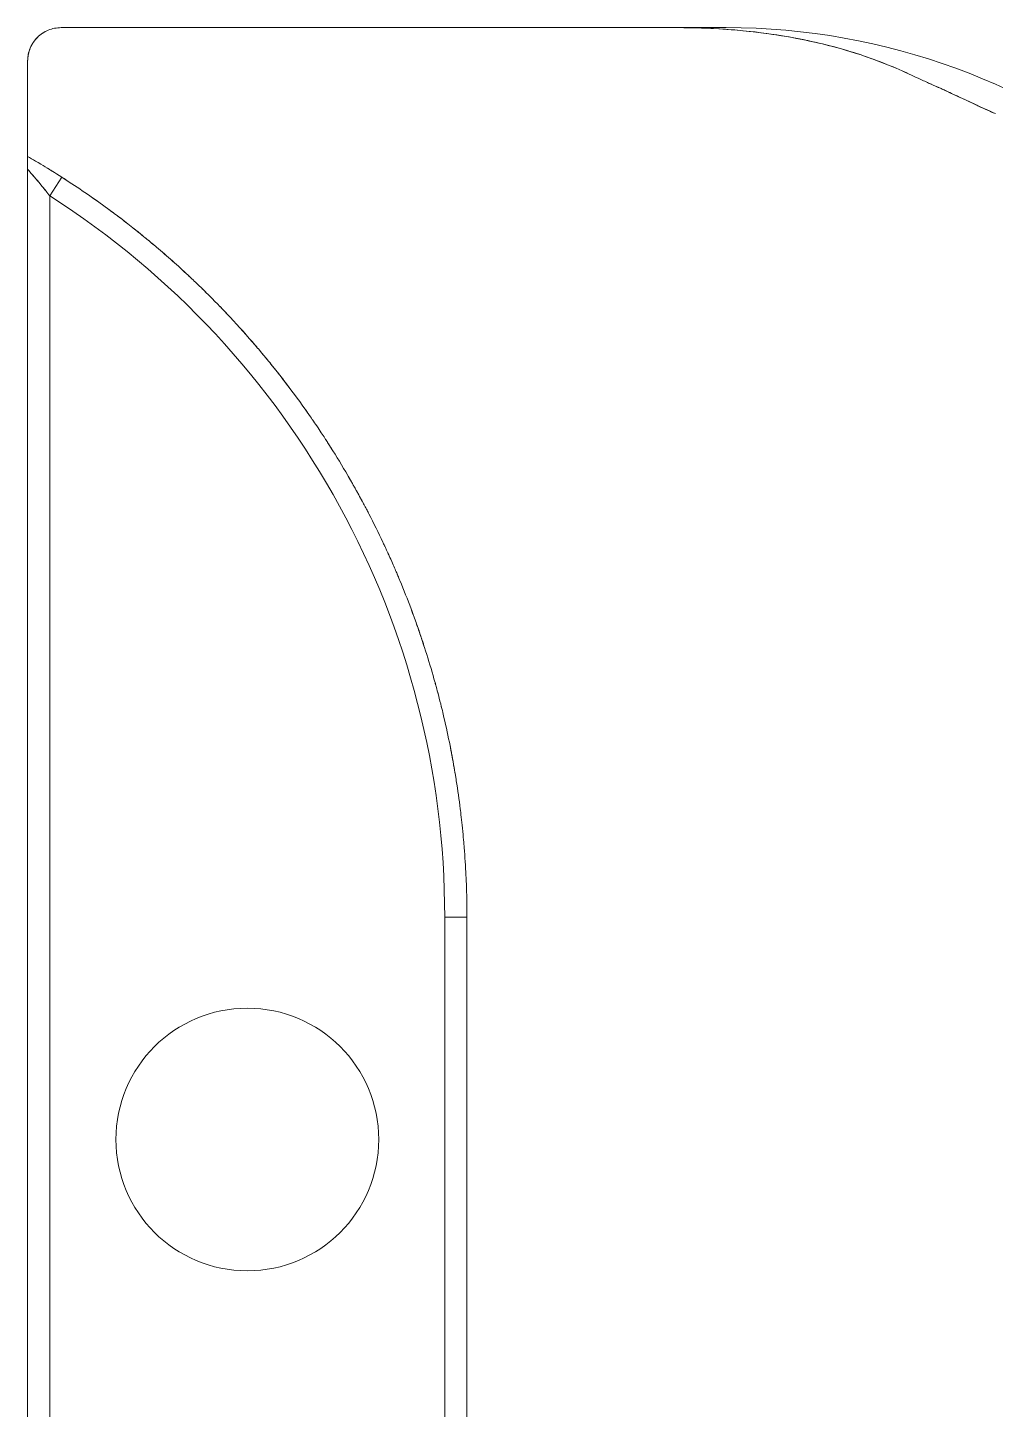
# Model space of a CAD drawing. Header units: inches. Extents: x -456 to 658, y -232 to 0.
# Drawn here: x -47.135 to -46.624, y -28.801 to -28.072 of the extents above; entities that cross this region are included whole.
import ezdxf

# ---------------------------------------------------------------- set-up
doc = ezdxf.new("R2010")
doc.units = ezdxf.units.IN
doc.header["$MEASUREMENT"] = 0

# ---------------------------------------------------------------- blocks, each defined once
blk = doc.blocks.new('ironridge flashfoot front view')
at = {"color": 0, "linetype": 'Continuous', "lineweight": 0}
for p, q in [((7331.21403, 2678.20693), (7331.53926, 2678.20693)), ((7331.21403, 2678.20693), (7331.53926, 2678.20693)), ((7331.53926, 2678.20693), (7331.56474, 2678.20693)), ((7331.56474, 2678.20693), (7331.53926, 2678.20693)), ((7331.19644, 2678.18188), (7331.19644, 2678.18934)), ((7331.19644, 2678.18188), (7331.19644, 2678.18934)), ((7331.19644, 2678.17172), (7331.19644, 2678.18188)), ((7331.19644, 2678.18188), (7331.19644, 2678.16157)), ((7331.19644, 2678.16157), (7331.19644, 2678.17172)), ((7331.19644, 2678.1467), (7331.19644, 2678.16157)), ((7331.19644, 2678.1467), (7331.19644, 2678.16157)), ((7331.19644, 2678.13901), (7331.19644, 2678.1467)), ((7331.19644, 2678.13901), (7331.19644, 2678.1467)), ((7331.19644, 2676.62376), (7331.19644, 2678.13218)), ((7331.19644, 2678.13218), (7331.19644, 2676.62376)), ((7331.20817, 2678.11815), (7331.21449, 2678.12803)), ((7331.21449, 2678.12803), (7331.20817, 2678.11815)), ((7331.20817, 2676.62376), (7331.20817, 2678.11815)), ((7331.20817, 2678.11815), (7331.20817, 2676.62376)), ((7331.41632, 2676.62376), (7331.41632, 2677.73784)), ((7331.41632, 2677.73784), (7331.42805, 2677.73784)), ((7331.42805, 2677.73784), (7331.41632, 2677.73784)), ((7331.41632, 2676.62376), (7331.41632, 2677.73784)), ((7331.42805, 2677.73784), (7331.42805, 2677.73939)), ((7331.42805, 2677.72452), (7331.42805, 2677.73784)), ((7331.42805, 2677.72452), (7331.42805, 2677.73784)), ((7331.42805, 2677.71436), (7331.42805, 2677.72452)), ((7331.42805, 2677.70421), (7331.42805, 2677.72452)), ((7331.42805, 2677.70421), (7331.42805, 2677.71436)), ((7331.42805, 2677.68934), (7331.42805, 2677.70421)), ((7331.42805, 2677.68934), (7331.42805, 2677.70421)), ((7331.42805, 2677.67918), (7331.42805, 2677.68934)), ((7331.42805, 2677.68934), (7331.42805, 2677.66903)), ((7331.42805, 2677.66903), (7331.42805, 2677.67918)), ((7331.42805, 2677.65416), (7331.42805, 2677.66903)), ((7331.42805, 2677.65416), (7331.42805, 2677.66903)), ((7331.42805, 2677.644), (7331.42805, 2677.65416)), ((7331.42805, 2677.63384), (7331.42805, 2677.65416)), ((7331.42805, 2677.63384), (7331.42805, 2677.644)), ((7331.42805, 2677.61897), (7331.42805, 2677.63384)), ((7331.42805, 2677.61897), (7331.42805, 2677.63384)), ((7331.42805, 2677.60882), (7331.42805, 2677.61897)), ((7331.42805, 2677.61897), (7331.42805, 2677.59866)), ((7331.42805, 2677.59866), (7331.42805, 2677.60882)), ((7331.42805, 2677.58379), (7331.42805, 2677.59866)), ((7331.42805, 2677.58379), (7331.42805, 2677.59866)), ((7331.42805, 2677.57364), (7331.42805, 2677.58379)), ((7331.42805, 2677.56348), (7331.42805, 2677.58379)), ((7331.42805, 2677.56348), (7331.42805, 2677.57364)), ((7331.42805, 2677.54861), (7331.42805, 2677.56348)), ((7331.42805, 2677.54861), (7331.42805, 2677.56348)), ((7331.42805, 2677.53846), (7331.42805, 2677.54861)), ((7331.42805, 2677.54861), (7331.42805, 2677.5283)), ((7331.42805, 2677.5283), (7331.42805, 2677.53846)), ((7331.42805, 2677.51343), (7331.42805, 2677.5283)), ((7331.42805, 2677.51343), (7331.42805, 2677.5283)), ((7331.42805, 2677.50327), (7331.42805, 2677.51343)), ((7331.42805, 2677.49312), (7331.42805, 2677.51343)), ((7331.42805, 2677.49312), (7331.42805, 2677.50327)), ((7331.42805, 2677.47825), (7331.42805, 2677.49312)), ((7331.42805, 2677.47825), (7331.42805, 2677.49312)), ((7331.42805, 2677.46809), (7331.42805, 2677.47825)), ((7331.42805, 2677.47825), (7331.42805, 2677.45794))]:
    blk.add_line(p, q, dxfattribs=at)
at = {"color": 0, "linetype": 'Continuous', "lineweight": 0, "extrusion": (0, 0, -1)}
blk.add_circle((-7331.31225, 2677.62057), 0.06926, dxfattribs=at)
for centre, radius, start, end in [((-7331.56474, 2677.85512), 0.35182, 90, 169.34819), ((-7331.31225, 2677.62057), 0.06926, 0, 180), ((-7331.31225, 2677.62057), 0.06926, 180, 0)]:
    blk.add_arc(centre, radius, start, end, dxfattribs=at)
at = {"color": 0, "linetype": 'Continuous', "lineweight": 0}
blk.add_arc((7330.96483, 2677.73784), 0.4515, 0, 57.38706, dxfattribs=at)
blk.add_arc((7330.96483, 2677.73784), 0.4515, 0, 57.38706, dxfattribs=at)
at = {"color": 0, "linetype": 'Continuous', "lineweight": 0, "extrusion": (0, 0, -1)}
for centre, major_axis, ratio, start_param, end_param in [((7331.1984, 2678.13272), (0.03912, -0.02314), 0.097639, -1.678486, -1.570789), ((7331.02611, 2677.82666), (0.33392, -0.23043), 0.87579, -1.603068, -1.538526), ((7331.04012, 2677.82244), (0.30077, -0.26769), 0.86918, -1.598572, -1.543017), ((7331.05228, 2677.81698), (0.26835, -0.29654), 0.863342, -1.595865, -1.545717), ((7330.24344, 2677.81095), (1.16624, 0.00008), 0.500018, -0.368076, -0.340884), ((7330.09709, 2677.78633), (1.32066, 0.0001), 0.500017, -0.306493, -0.282959), ((7329.96365, 2677.76795), (1.45907, 0.00012), 0.500015, -0.252706, -0.231711), ((7329.84647, 2677.7549), (1.57912, 0.00016), 0.500015, -0.204365, -0.185169), ((7329.74813, 2677.74625), (1.67897, 0.0002), 0.500014, -0.159892, -0.141975), ((7329.67063, 2677.74108), (1.75714, 0.0003), 0.500014, -0.118149, -0.101121), ((7329.61545, 2677.73843), (1.81255, 0.00047), 0.500014, -0.078265, -0.061817), ((7329.58357, 2677.65031), (1.84355, 0.11683), 0.500752, -0.008054, 0.008054)]:
    blk.add_ellipse(centre, major_axis=major_axis, ratio=ratio, start_param=start_param, end_param=end_param, dxfattribs=at)
at = {"color": 0, "linetype": 'Continuous', "lineweight": 0}
for centre, major_axis, start_param, end_param in [((7330.24355, 2677.81103), (1.16613, 0), 0.340915, 0.368109), ((7330.09719, 2677.78642), (1.32056, 0), 0.282995, 0.306531), ((7329.96376, 2677.76806), (1.45896, 0), 0.231751, 0.252748), ((7329.84657, 2677.75503), (1.57902, 0), 0.185218, 0.204415), ((7329.74824, 2677.74642), (1.67886, 0), 0.142035, 0.159953), ((7329.67074, 2677.74131), (1.75703, 0), 0.101205, 0.118233), ((7329.61555, 2677.73878), (1.81245, 0), 0.061946, 0.078395), ((7329.58369, 2677.73793), (1.84436, 0), 0.023608, 0.039741)]:
    blk.add_ellipse(centre, major_axis=major_axis, ratio=0.5, start_param=start_param, end_param=end_param, dxfattribs=at)
for points, knots in [([(7331.19644, 2678.18934), (7331.19644, 2678.19167), (7331.19689, 2678.19392), (7331.19778, 2678.19607), (7331.19867, 2678.19823), (7331.19994, 2678.20013), (7331.20159, 2678.20178), (7331.20324, 2678.20343), (7331.20514, 2678.2047), (7331.2073, 2678.20559), (7331.20945, 2678.20649), (7331.2117, 2678.20693), (7331.21403, 2678.20693)], [0, 0, 0, 0, 0.25, 0.25, 0.25, 0.5, 0.5, 0.5, 0.75, 0.75, 0.75, 1, 1, 1, 1]), ([(7331.53926, 2678.20693), (7331.55591, 2678.20693), (7331.57268, 2678.20585), (7331.5893, 2678.2034), (7331.5948, 2678.20259), (7331.60029, 2678.20162), (7331.60528, 2678.2006), (7331.62351, 2678.19689), (7331.64099, 2678.19151), (7331.65741, 2678.18416), (7331.65906, 2678.18342), (7331.6607, 2678.18266), (7331.66233, 2678.18188)], [0, 0, 0, 0, 0.3756361, 0.3756361, 0.3756361, 0.5, 0.5, 0.5, 0.9543206, 0.9543206, 0.9543206, 1, 1, 1, 1]), ([(7331.53926, 2678.20693), (7331.56271, 2678.20693), (7331.58487, 2678.20479), (7331.60574, 2678.20051), (7331.61618, 2678.19837), (7331.62621, 2678.1957), (7331.63582, 2678.19252), (7331.64514, 2678.18943), (7331.65397, 2678.18589), (7331.66233, 2678.18188)], [0, 0, 0, 0, 0.5, 0.5, 0.5, 0.75, 0.75, 0.75, 1, 1, 1, 1]), ([(7331.19644, 2678.18934), (7331.19644, 2678.19088), (7331.19661, 2678.19202), (7331.19683, 2678.19302), (7331.19704, 2678.19402), (7331.19738, 2678.19513), (7331.19784, 2678.19622), (7331.19875, 2678.19837), (7331.20008, 2678.20028), (7331.20165, 2678.20184)], [0, 0, 0, 0, 0.125, 0.125, 0.125, 0.25, 0.25, 0.25, 0.4968808, 0.4968808, 0.4968808, 0.4968808]), ([(7331.66233, 2678.18188), (7331.66364, 2678.18125), (7331.66537, 2678.18046), (7331.66729, 2678.1796), (7331.6692, 2678.17874), (7331.67107, 2678.1779), (7331.67296, 2678.17705), (7331.67299, 2678.17703), (7331.67302, 2678.17702), (7331.67304, 2678.17701)], [0, 0, 0, 0, 0.0001390061, 0.0001390061, 0.0001390061, 0.0002780121, 0.0002780121, 0.0002780121, 0.0002799929, 0.0002799929, 0.0002799929, 0.0002799929]), ([(7331.67831, 2678.17462), (7331.67821, 2678.17467), (7331.67811, 2678.17471), (7331.67801, 2678.17476), (7331.67658, 2678.17541), (7331.67468, 2678.17628), (7331.67281, 2678.17712), (7331.67099, 2678.17793), (7331.66919, 2678.17876), (7331.66737, 2678.17957)], [0.0006759197, 0.0006759197, 0.0006759197, 0.0006759197, 0.0006854467, 0.0006854467, 0.0006854467, 0.0008236704, 0.0008236704, 0.0008236704, 0.000957334, 0.000957334, 0.000957334, 0.000957334]), ([(7331.70663, 2678.16157), (7331.70419, 2678.16261), (7331.70063, 2678.16429), (7331.69698, 2678.16596), (7331.69332, 2678.16763), (7331.68954, 2678.16944), (7331.68462, 2678.17172)], [0, 0, 0, 0, 0.0002736115, 0.0002736115, 0.0002736115, 0.0005472229, 0.0005472229, 0.0005472229, 0.0005472229]), ([(7331.68462, 2678.17172), (7331.68861, 2678.16988), (7331.69239, 2678.1681), (7331.69609, 2678.16637), (7331.69794, 2678.1655), (7331.69978, 2678.16465), (7331.70162, 2678.1638), (7331.70345, 2678.16296), (7331.70517, 2678.16219), (7331.70663, 2678.16157)], [0.0005560243, 0.0005560243, 0.0005560243, 0.0005560243, 0.0008311844, 0.0008311844, 0.0008311844, 0.0009687644, 0.0009687644, 0.0009687644, 0.0011063445, 0.0011063445, 0.0011063445, 0.0011063445]), ([(7331.19644, 2678.13717), (7331.19644, 2678.13789), (7331.19644, 2678.13842), (7331.19644, 2678.13872), (7331.19644, 2678.13891), (7331.19644, 2678.13901), (7331.19644, 2678.13901)], [0.0001856339, 0.0001856339, 0.0001856339, 0.0001856339, 0.0003002208, 0.0003002208, 0.0003002208, 0.0003744553, 0.0003744553, 0.0003744553, 0.0003744553]), ([(7331.20817, 2678.11815), (7331.20674, 2678.11998), (7331.20535, 2678.12172), (7331.20398, 2678.12338), (7331.2033, 2678.12421), (7331.20263, 2678.12502), (7331.202, 2678.12577), (7331.20136, 2678.12653), (7331.20076, 2678.12723), (7331.2002, 2678.12789), (7331.19963, 2678.12855), (7331.1991, 2678.12916), (7331.19864, 2678.12969), (7331.19818, 2678.13022), (7331.19778, 2678.13068), (7331.19744, 2678.13105), (7331.19728, 2678.13124), (7331.19713, 2678.13141), (7331.197, 2678.13155), (7331.19687, 2678.13169), (7331.19677, 2678.13181), (7331.19668, 2678.13191), (7331.19652, 2678.13209), (7331.19644, 2678.13218), (7331.19644, 2678.13218)], [0, 0, 0, 0, 0.0001293555, 0.0001293555, 0.0001293555, 0.0001940331, 0.0001940331, 0.0001940331, 0.0002587108, 0.0002587108, 0.0002587108, 0.0003233885, 0.0003233885, 0.0003233885, 0.0003880661, 0.0003880661, 0.0003880661, 0.000420405, 0.000420405, 0.000420405, 0.0004527438, 0.0004527438, 0.0004527438, 0.0005143533, 0.0005143533, 0.0005143533, 0.0005143533]), ([(7331.20817, 2678.11815), (7331.20671, 2678.12002), (7331.20546, 2678.12156), (7331.20428, 2678.12302), (7331.2031, 2678.12448), (7331.20187, 2678.12592), (7331.20073, 2678.12727), (7331.1996, 2678.12862), (7331.19853, 2678.1298), (7331.19773, 2678.13073), (7331.19694, 2678.13166), (7331.19644, 2678.13218), (7331.19644, 2678.13218)], [0, 0, 0, 0, 0.0001285883, 0.0001285883, 0.0001285883, 0.0002571766, 0.0002571766, 0.0002571766, 0.000385765, 0.000385765, 0.000385765, 0.0005143533, 0.0005143533, 0.0005143533, 0.0005143533]), ([(7331.21704, 2678.12639), (7331.21542, 2678.12744), (7331.21286, 2678.12913), (7331.21007, 2678.13083), (7331.20728, 2678.13253), (7331.20438, 2678.13434), (7331.20066, 2678.13654)], [0, 0, 0, 0, 0.0002222459, 0.0002222459, 0.0002222459, 0.0004444918, 0.0004444918, 0.0004444918, 0.0004444918]), ([(7331.20968, 2678.13107), (7331.211, 2678.13025), (7331.21229, 2678.12943), (7331.21356, 2678.12863), (7331.21489, 2678.12778), (7331.21608, 2678.12701), (7331.21704, 2678.12639)], [0.0003339288, 0.0003339288, 0.0003339288, 0.0003339288, 0.0004396762, 0.0004396762, 0.0004396762, 0.0005509576, 0.0005509576, 0.0005509576, 0.0005509576]), ([(7331.23859, 2678.11152), (7331.2399, 2678.11055), (7331.24199, 2678.10899), (7331.24454, 2678.10708), (7331.24581, 2678.10613), (7331.24698, 2678.10522), (7331.24826, 2678.10423), (7331.24954, 2678.10324), (7331.25073, 2678.1023), (7331.25194, 2678.10136)], [0, 0, 0, 0, 0.0001963476, 0.0001963476, 0.0001963476, 0.0002945214, 0.0002945214, 0.0002945214, 0.0003926952, 0.0003926952, 0.0003926952, 0.0003926952]), ([(7331.23859, 2678.11152), (7331.23938, 2678.11093), (7331.24036, 2678.11022), (7331.24144, 2678.10941), (7331.24253, 2678.1086), (7331.24365, 2678.10776), (7331.2448, 2678.10688), (7331.24712, 2678.10513), (7331.24948, 2678.1033), (7331.25194, 2678.10136)], [0, 0, 0, 0, 0.0000981738, 0.0000981738, 0.0000981738, 0.0001963476, 0.0001963476, 0.0001963476, 0.0003926952, 0.0003926952, 0.0003926952, 0.0003926952]), ([(7331.25194, 2678.10136), (7331.25486, 2678.09905), (7331.2571, 2678.09719), (7331.25917, 2678.09553), (7331.26125, 2678.09387), (7331.26314, 2678.09223), (7331.26435, 2678.09121)], [0.0003926952, 0.0003926952, 0.0003926952, 0.0003926952, 0.0005819293, 0.0005819293, 0.0005819293, 0.0007711635, 0.0007711635, 0.0007711635, 0.0007711635]), ([(7331.25869, 2678.09592), (7331.2587, 2678.09591), (7331.25871, 2678.0959), (7331.25873, 2678.0959), (7331.25979, 2678.09502), (7331.26082, 2678.09417), (7331.2618, 2678.09335), (7331.26278, 2678.09253), (7331.26365, 2678.0918), (7331.26435, 2678.09121)], [0.0005809244, 0.0005809244, 0.0005809244, 0.0005809244, 0.0005819293, 0.0005819293, 0.0005819293, 0.0006765464, 0.0006765464, 0.0006765464, 0.0007711635, 0.0007711635, 0.0007711635, 0.0007711635]), ([(7331.29159, 2678.06618), (7331.28986, 2678.0679), (7331.2889, 2678.06884), (7331.28825, 2678.06946), (7331.28761, 2678.07009), (7331.28668, 2678.07101), (7331.28568, 2678.07195), (7331.2837, 2678.07384), (7331.28208, 2678.07538), (7331.28105, 2678.07634)], [0.0003422702, 0.0003422702, 0.0003422702, 0.0003422702, 0.0004300339, 0.0004300339, 0.0004300339, 0.0005177977, 0.0005177977, 0.0005177977, 0.0006933251, 0.0006933251, 0.0006933251, 0.0006933251]), ([(7331.28105, 2678.07634), (7331.28166, 2678.07577), (7331.28241, 2678.07507), (7331.28324, 2678.07428), (7331.2833, 2678.07423), (7331.28336, 2678.07417), (7331.28341, 2678.07412)], [0, 0, 0, 0, 0.0000874615, 0.0000874615, 0.0000874615, 0.00009343495, 0.00009343495, 0.00009343495, 0.00009343495]), ([(7331.28581, 2678.07183), (7331.28583, 2678.07181), (7331.28585, 2678.07179), (7331.28587, 2678.07177), (7331.28628, 2678.07138), (7331.28669, 2678.07098), (7331.28711, 2678.07058)], [0.00017286559, 0.00017286559, 0.00017286559, 0.00017286559, 0.000174923, 0.000174923, 0.000174923, 0.00021374807, 0.00021374807, 0.00021374807, 0.00021374807]), ([(7331.30148, 2678.05602), (7331.30054, 2678.05703), (7331.29905, 2678.05863), (7331.29742, 2678.06027), (7331.29579, 2678.06191), (7331.29398, 2678.0638), (7331.29159, 2678.06618)], [0, 0, 0, 0, 0.0001711351, 0.0001711351, 0.0001711351, 0.0003422702, 0.0003422702, 0.0003422702, 0.0003422702]), ([(7331.29721, 2678.06048), (7331.29802, 2678.05965), (7331.29879, 2678.05886), (7331.29951, 2678.0581), (7331.30027, 2678.0573), (7331.30094, 2678.0566), (7331.30148, 2678.05602)], [0.0005249705, 0.0005249705, 0.0005249705, 0.0005249705, 0.0006056646, 0.0006056646, 0.0006056646, 0.0006909375, 0.0006909375, 0.0006909375, 0.0006909375]), ([(7331.31494, 2678.04115), (7331.31576, 2678.0402), (7331.31705, 2678.03869), (7331.31865, 2678.03682), (7331.31945, 2678.03588), (7331.32022, 2678.03495), (7331.32078, 2678.03428), (7331.32134, 2678.03361), (7331.32213, 2678.03266), (7331.32349, 2678.031)], [0, 0, 0, 0, 0.0001618886, 0.0001618886, 0.0001618886, 0.0002428329, 0.0002428329, 0.0002428329, 0.0003237772, 0.0003237772, 0.0003237772, 0.0003237772]), ([(7331.31494, 2678.04115), (7331.31542, 2678.0406), (7331.31601, 2678.03992), (7331.31667, 2678.03914), (7331.31734, 2678.03837), (7331.31804, 2678.03754), (7331.31879, 2678.03665), (7331.32029, 2678.03487), (7331.32185, 2678.033), (7331.32349, 2678.031)], [0, 0, 0, 0, 0.0000809443, 0.0000809443, 0.0000809443, 0.0001618886, 0.0001618886, 0.0001618886, 0.0003237772, 0.0003237772, 0.0003237772, 0.0003237772]), ([(7331.32349, 2678.031), (7331.32547, 2678.02858), (7331.32697, 2678.02667), (7331.32828, 2678.02504), (7331.3296, 2678.02341), (7331.33079, 2678.02183), (7331.33155, 2678.02084)], [0.0003237772, 0.0003237772, 0.0003237772, 0.0003237772, 0.0004827222, 0.0004827222, 0.0004827222, 0.0006416672, 0.0006416672, 0.0006416672, 0.0006416672]), ([(7331.32349, 2678.031), (7331.32511, 2678.02902), (7331.3266, 2678.02716), (7331.328, 2678.02538), (7331.32871, 2678.0245), (7331.32936, 2678.02366), (7331.32998, 2678.02288), (7331.33059, 2678.02209), (7331.33112, 2678.0214), (7331.33155, 2678.02084)], [0.0003237772, 0.0003237772, 0.0003237772, 0.0003237772, 0.0004827222, 0.0004827222, 0.0004827222, 0.0005621947, 0.0005621947, 0.0005621947, 0.0006416672, 0.0006416672, 0.0006416672, 0.0006416672]), ([(7331.34957, 2677.99582), (7331.34845, 2677.99748), (7331.3478, 2677.99844), (7331.34733, 2677.99913), (7331.34686, 2677.99981), (7331.34622, 2678.00075), (7331.34557, 2678.00168), (7331.34428, 2678.00353), (7331.34323, 2678.00503), (7331.34256, 2678.00597)], [0.0003014226, 0.0003014226, 0.0003014226, 0.0003014226, 0.0003778629, 0.0003778629, 0.0003778629, 0.0004543032, 0.0004543032, 0.0004543032, 0.0006071839, 0.0006071839, 0.0006071839, 0.0006071839]), ([(7331.34256, 2678.00597), (7331.34295, 2678.00542), (7331.34342, 2678.00476), (7331.34396, 2678.00399), (7331.34402, 2678.0039), (7331.34408, 2678.00381), (7331.34415, 2678.00373)], [0, 0, 0, 0, 0.000076923, 0.000076923, 0.000076923, 0.00008574969, 0.00008574969, 0.00008574969, 0.00008574969]), ([(7331.35619, 2677.98566), (7331.35557, 2677.98664), (7331.35461, 2677.98818), (7331.35354, 2677.9898), (7331.35247, 2677.99141), (7331.35122, 2677.99335), (7331.34957, 2677.99582)], [0, 0, 0, 0, 0.0001507113, 0.0001507113, 0.0001507113, 0.0003014226, 0.0003014226, 0.0003014226, 0.0003014226]), ([(7331.35342, 2677.98998), (7331.35396, 2677.98914), (7331.35447, 2677.98836), (7331.35493, 2677.98764), (7331.35542, 2677.98687), (7331.35584, 2677.98621), (7331.35619, 2677.98566)], [0.0004634748, 0.0004634748, 0.0004634748, 0.0004634748, 0.0005351864, 0.0005351864, 0.0005351864, 0.0006110179, 0.0006110179, 0.0006110179, 0.0006110179]), ([(7331.36522, 2677.97079), (7331.36576, 2677.96986), (7331.36661, 2677.96838), (7331.36766, 2677.96654), (7331.36819, 2677.96562), (7331.36871, 2677.96468), (7331.36909, 2677.96399), (7331.36948, 2677.96331), (7331.37002, 2677.96234), (7331.37096, 2677.96063)], [0, 0, 0, 0, 0.0001462849, 0.0001462849, 0.0001462849, 0.0002194273, 0.0002194273, 0.0002194273, 0.0002925697, 0.0002925697, 0.0002925697, 0.0002925697]), ([(7331.36522, 2677.97079), (7331.36553, 2677.97026), (7331.36591, 2677.96961), (7331.36634, 2677.96885), (7331.36677, 2677.9681), (7331.36724, 2677.96728), (7331.36775, 2677.96638), (7331.36877, 2677.96459), (7331.36984, 2677.96268), (7331.37096, 2677.96063)], [0, 0, 0, 0, 0.0000731424, 0.0000731424, 0.0000731424, 0.0001462849, 0.0001462849, 0.0001462849, 0.0002925697, 0.0002925697, 0.0002925697, 0.0002925697]), ([(7331.37096, 2677.96063), (7331.37232, 2677.95815), (7331.37335, 2677.9562), (7331.37422, 2677.95459), (7331.37509, 2677.95298), (7331.37586, 2677.95145), (7331.37636, 2677.95048)], [0.0002925697, 0.0002925697, 0.0002925697, 0.0002925697, 0.0004376274, 0.0004376274, 0.0004376274, 0.000582685, 0.000582685, 0.000582685, 0.000582685]), ([(7331.37096, 2677.96063), (7331.37207, 2677.9586), (7331.3731, 2677.95669), (7331.37405, 2677.95491), (7331.37452, 2677.95401), (7331.37495, 2677.95319), (7331.37535, 2677.95243), (7331.37575, 2677.95167), (7331.37609, 2677.95102), (7331.37636, 2677.95048)], [0.0002925697, 0.0002925697, 0.0002925697, 0.0002925697, 0.0004376274, 0.0004376274, 0.0004376274, 0.0005101562, 0.0005101562, 0.0005101562, 0.000582685, 0.000582685, 0.000582685, 0.000582685]), ([(7331.38836, 2677.92545), (7331.38757, 2677.92724), (7331.38712, 2677.92822), (7331.38683, 2677.92887), (7331.38653, 2677.92953), (7331.3861, 2677.93047), (7331.38568, 2677.93139), (7331.38483, 2677.93322), (7331.38415, 2677.93468), (7331.38371, 2677.93561)], [0.0002812264, 0.0002812264, 0.0002812264, 0.0002812264, 0.0003521597, 0.0003521597, 0.0003521597, 0.000423093, 0.000423093, 0.000423093, 0.0005649595, 0.0005649595, 0.0005649595, 0.0005649595]), ([(7331.38371, 2677.93561), (7331.38396, 2677.93508), (7331.38426, 2677.93444), (7331.38461, 2677.93369), (7331.38467, 2677.93357), (7331.38473, 2677.93345), (7331.38478, 2677.93333)], [0, 0, 0, 0, 0.00007088731, 0.00007088731, 0.00007088731, 0.00008230239, 0.00008230239, 0.00008230239, 0.00008230239]), ([(7331.39271, 2677.9153), (7331.39231, 2677.91626), (7331.3917, 2677.91777), (7331.391, 2677.91938), (7331.3903, 2677.92099), (7331.38947, 2677.92296), (7331.38836, 2677.92545)], [0, 0, 0, 0, 0.0001406132, 0.0001406132, 0.0001406132, 0.0002812264, 0.0002812264, 0.0002812264, 0.0002812264]), ([(7331.39093, 2677.91954), (7331.39129, 2677.9187), (7331.39162, 2677.91792), (7331.39191, 2677.91722), (7331.39223, 2677.91647), (7331.39249, 2677.91583), (7331.39271, 2677.9153)], [0.000427787, 0.000427787, 0.000427787, 0.000427787, 0.0004943324, 0.0004943324, 0.0004943324, 0.0005645934, 0.0005645934, 0.0005645934, 0.0005645934]), ([(7331.39858, 2677.90043), (7331.39893, 2677.89951), (7331.39946, 2677.89802), (7331.39999, 2677.89663), (7331.40051, 2677.89523), (7331.4012, 2677.8933), (7331.40225, 2677.89027)], [0, 0, 0, 0, 0.0001382201, 0.0001382201, 0.0001382201, 0.0002764402, 0.0002764402, 0.0002764402, 0.0002764402]), ([(7331.39858, 2677.90043), (7331.39878, 2677.8999), (7331.39901, 2677.89927), (7331.39929, 2677.89853), (7331.39956, 2677.89779), (7331.39986, 2677.89698), (7331.40019, 2677.89608), (7331.40084, 2677.89428), (7331.40153, 2677.89234), (7331.40225, 2677.89027)], [0, 0, 0, 0, 0.00006911, 0.00006911, 0.00006911, 0.0001382201, 0.0001382201, 0.0001382201, 0.0002764402, 0.0002764402, 0.0002764402, 0.0002764402]), ([(7331.40225, 2677.89027), (7331.40312, 2677.88778), (7331.40378, 2677.8858), (7331.40433, 2677.88419), (7331.40487, 2677.88258), (7331.40535, 2677.88108), (7331.40566, 2677.88012)], [0.0002764402, 0.0002764402, 0.0002764402, 0.0002764402, 0.0004141151, 0.0004141151, 0.0004141151, 0.00055179, 0.00055179, 0.00055179, 0.00055179]), ([(7331.40225, 2677.89027), (7331.40297, 2677.8882), (7331.40363, 2677.88627), (7331.40423, 2677.88447), (7331.40453, 2677.88357), (7331.4048, 2677.88275), (7331.40504, 2677.88201), (7331.40529, 2677.88127), (7331.40549, 2677.88064), (7331.40566, 2677.88012)], [0.0002764402, 0.0002764402, 0.0002764402, 0.0002764402, 0.0004141151, 0.0004141151, 0.0004141151, 0.0004829525, 0.0004829525, 0.0004829525, 0.00055179, 0.00055179, 0.00055179, 0.00055179]), ([(7331.41297, 2677.85509), (7331.41214, 2677.85826), (7331.41162, 2677.86018), (7331.41123, 2677.86152), (7331.41085, 2677.86285), (7331.41045, 2677.86433), (7331.41019, 2677.86525)], [0.0002704196, 0.0002704196, 0.0002704196, 0.0002704196, 0.0004064274, 0.0004064274, 0.0004064274, 0.0005424352, 0.0005424352, 0.0005424352, 0.0005424352]), ([(7331.41132, 2677.86121), (7331.41135, 2677.86112), (7331.41137, 2677.86102), (7331.4114, 2677.86092), (7331.4119, 2677.85912), (7331.41242, 2677.85717), (7331.41297, 2677.85509)], [0.0001279166, 0.0001279166, 0.0001279166, 0.0001279166, 0.0001353838, 0.0001353838, 0.0001353838, 0.0002707675, 0.0002707675, 0.0002707675, 0.0002707675]), ([(7331.4155, 2677.84493), (7331.41527, 2677.8459), (7331.41492, 2677.84739), (7331.41452, 2677.84901), (7331.41411, 2677.85062), (7331.41361, 2677.85262), (7331.41297, 2677.85509)], [0, 0, 0, 0, 0.0001352098, 0.0001352098, 0.0001352098, 0.0002704196, 0.0002704196, 0.0002704196, 0.0002704196]), ([(7331.41878, 2677.83006), (7331.41896, 2677.82917), (7331.41925, 2677.82768), (7331.41949, 2677.8265), (7331.41973, 2677.82531), (7331.42009, 2677.82342), (7331.42072, 2677.81991)], [0, 0, 0, 0, 0.0001340086, 0.0001340086, 0.0001340086, 0.0002680173, 0.0002680173, 0.0002680173, 0.0002680173]), ([(7331.41878, 2677.83006), (7331.41899, 2677.82901), (7331.41928, 2677.82758), (7331.41963, 2677.82576), (7331.41998, 2677.82395), (7331.42035, 2677.822), (7331.42072, 2677.81991)], [0, 0, 0, 0, 0.0001340086, 0.0001340086, 0.0001340086, 0.0002680173, 0.0002680173, 0.0002680173, 0.0002680173]), ([(7331.42072, 2677.81991), (7331.42116, 2677.81749), (7331.4215, 2677.81548), (7331.42177, 2677.81385), (7331.42205, 2677.81221), (7331.42228, 2677.81073), (7331.42244, 2677.80975)], [0.0002680173, 0.0002680173, 0.0002680173, 0.0002680173, 0.0004017052, 0.0004017052, 0.0004017052, 0.0005353931, 0.0005353931, 0.0005353931, 0.0005353931]), ([(7331.42072, 2677.81991), (7331.4211, 2677.81782), (7331.42144, 2677.81588), (7331.42174, 2677.81406), (7331.42204, 2677.81224), (7331.42227, 2677.81081), (7331.42244, 2677.80975)], [0.0002680173, 0.0002680173, 0.0002680173, 0.0002680173, 0.0004017052, 0.0004017052, 0.0004017052, 0.0005353931, 0.0005353931, 0.0005353931, 0.0005353931]), ([(7331.42567, 2677.78473), (7331.42546, 2677.78677), (7331.42525, 2677.78881), (7331.42504, 2677.79058), (7331.42482, 2677.79236), (7331.42465, 2677.79386), (7331.42453, 2677.79488)], [0.0002654471, 0.0002654471, 0.0002654471, 0.0002654471, 0.0003983599, 0.0003983599, 0.0003983599, 0.0005312726, 0.0005312726, 0.0005312726, 0.0005312726]), ([(7331.42754, 2677.7597), (7331.42758, 2677.75865), (7331.42765, 2677.75722), (7331.42772, 2677.75541), (7331.42779, 2677.7536), (7331.42785, 2677.75164), (7331.4279, 2677.74955)], [0, 0, 0, 0, 0.0001323941, 0.0001323941, 0.0001323941, 0.0002647883, 0.0002647883, 0.0002647883, 0.0002647883]), ([(7331.4279, 2677.74955), (7331.42796, 2677.74745), (7331.42799, 2677.7455), (7331.42801, 2677.74369), (7331.42804, 2677.74187), (7331.42805, 2677.74044), (7331.42805, 2677.73939)], [0.0002647883, 0.0002647883, 0.0002647883, 0.0002647883, 0.0003971141, 0.0003971141, 0.0003971141, 0.0005294399, 0.0005294399, 0.0005294399, 0.0005294399])]:
    blk.add_open_spline(points, degree=3, knots=knots, dxfattribs=at)
for points in [[(7331.20442, 2678.20407), (7331.20534, 2678.20467), (7331.20632, 2678.20519), (7331.20733, 2678.20561)], [(7331.67536, 2678.17596), (7331.67837, 2678.1746), (7331.68143, 2678.1732), (7331.68462, 2678.17172)], [(7331.68462, 2678.17172), (7331.68168, 2678.17309), (7331.67982, 2678.17394), (7331.67843, 2678.17457)], [(7331.20066, 2678.13654), (7331.19925, 2678.13737), (7331.19785, 2678.1382), (7331.19644, 2678.13901)], [(7331.19644, 2678.13218), (7331.19644, 2678.13435), (7331.19644, 2678.136), (7331.19644, 2678.13719)], [(7331.20641, 2678.13308), (7331.20743, 2678.13246), (7331.20843, 2678.13184), (7331.20941, 2678.13123)], [(7331.23859, 2678.11152), (7331.23155, 2678.11668), (7331.22436, 2678.12163), (7331.21704, 2678.12639)], [(7331.25194, 2678.10136), (7331.25367, 2678.09999), (7331.25531, 2678.09868), (7331.25689, 2678.0974)], [(7331.28105, 2678.07634), (7331.27561, 2678.08143), (7331.27004, 2678.08638), (7331.26435, 2678.09121)], [(7331.28848, 2678.06924), (7331.28949, 2678.06825), (7331.29053, 2678.06723), (7331.29159, 2678.06618)], [(7331.31494, 2678.04115), (7331.31056, 2678.04621), (7331.30608, 2678.05116), (7331.30148, 2678.05602)], [(7331.34651, 2678.00032), (7331.34683, 2677.99986), (7331.34715, 2677.99939), (7331.34747, 2677.99892)], [(7331.38627, 2677.9301), (7331.38649, 2677.92962), (7331.38671, 2677.92914), (7331.38693, 2677.92865)], [(7331.41448, 2677.84914), (7331.41492, 2677.84737), (7331.41526, 2677.84597), (7331.4155, 2677.84493)], [(7331.42504, 2677.79058), (7331.42525, 2677.78876), (7331.42546, 2677.78682), (7331.42567, 2677.78473)], [(7331.42659, 2677.77457), (7331.42645, 2677.77634), (7331.42615, 2677.78008), (7331.42567, 2677.78473)], [(7331.42754, 2677.7597), (7331.42766, 2677.75765), (7331.42778, 2677.75364), (7331.4279, 2677.74955)], [(7331.4279, 2677.74955), (7331.42799, 2677.74602), (7331.42804, 2677.74172), (7331.42805, 2677.73939)], [(7331.42805, 2677.73939), (7331.42805, 2677.73887), (7331.42805, 2677.73836), (7331.42805, 2677.73784)]]:
    blk.add_open_spline(points, degree=3, dxfattribs=at)

msp = doc.modelspace()

# ---------------------------------------------------------------- block references
msp.add_blockref('ironridge flashfoot front view', (-7378.33111, -2706.27899))

doc.saveas('drawing.dxf')
